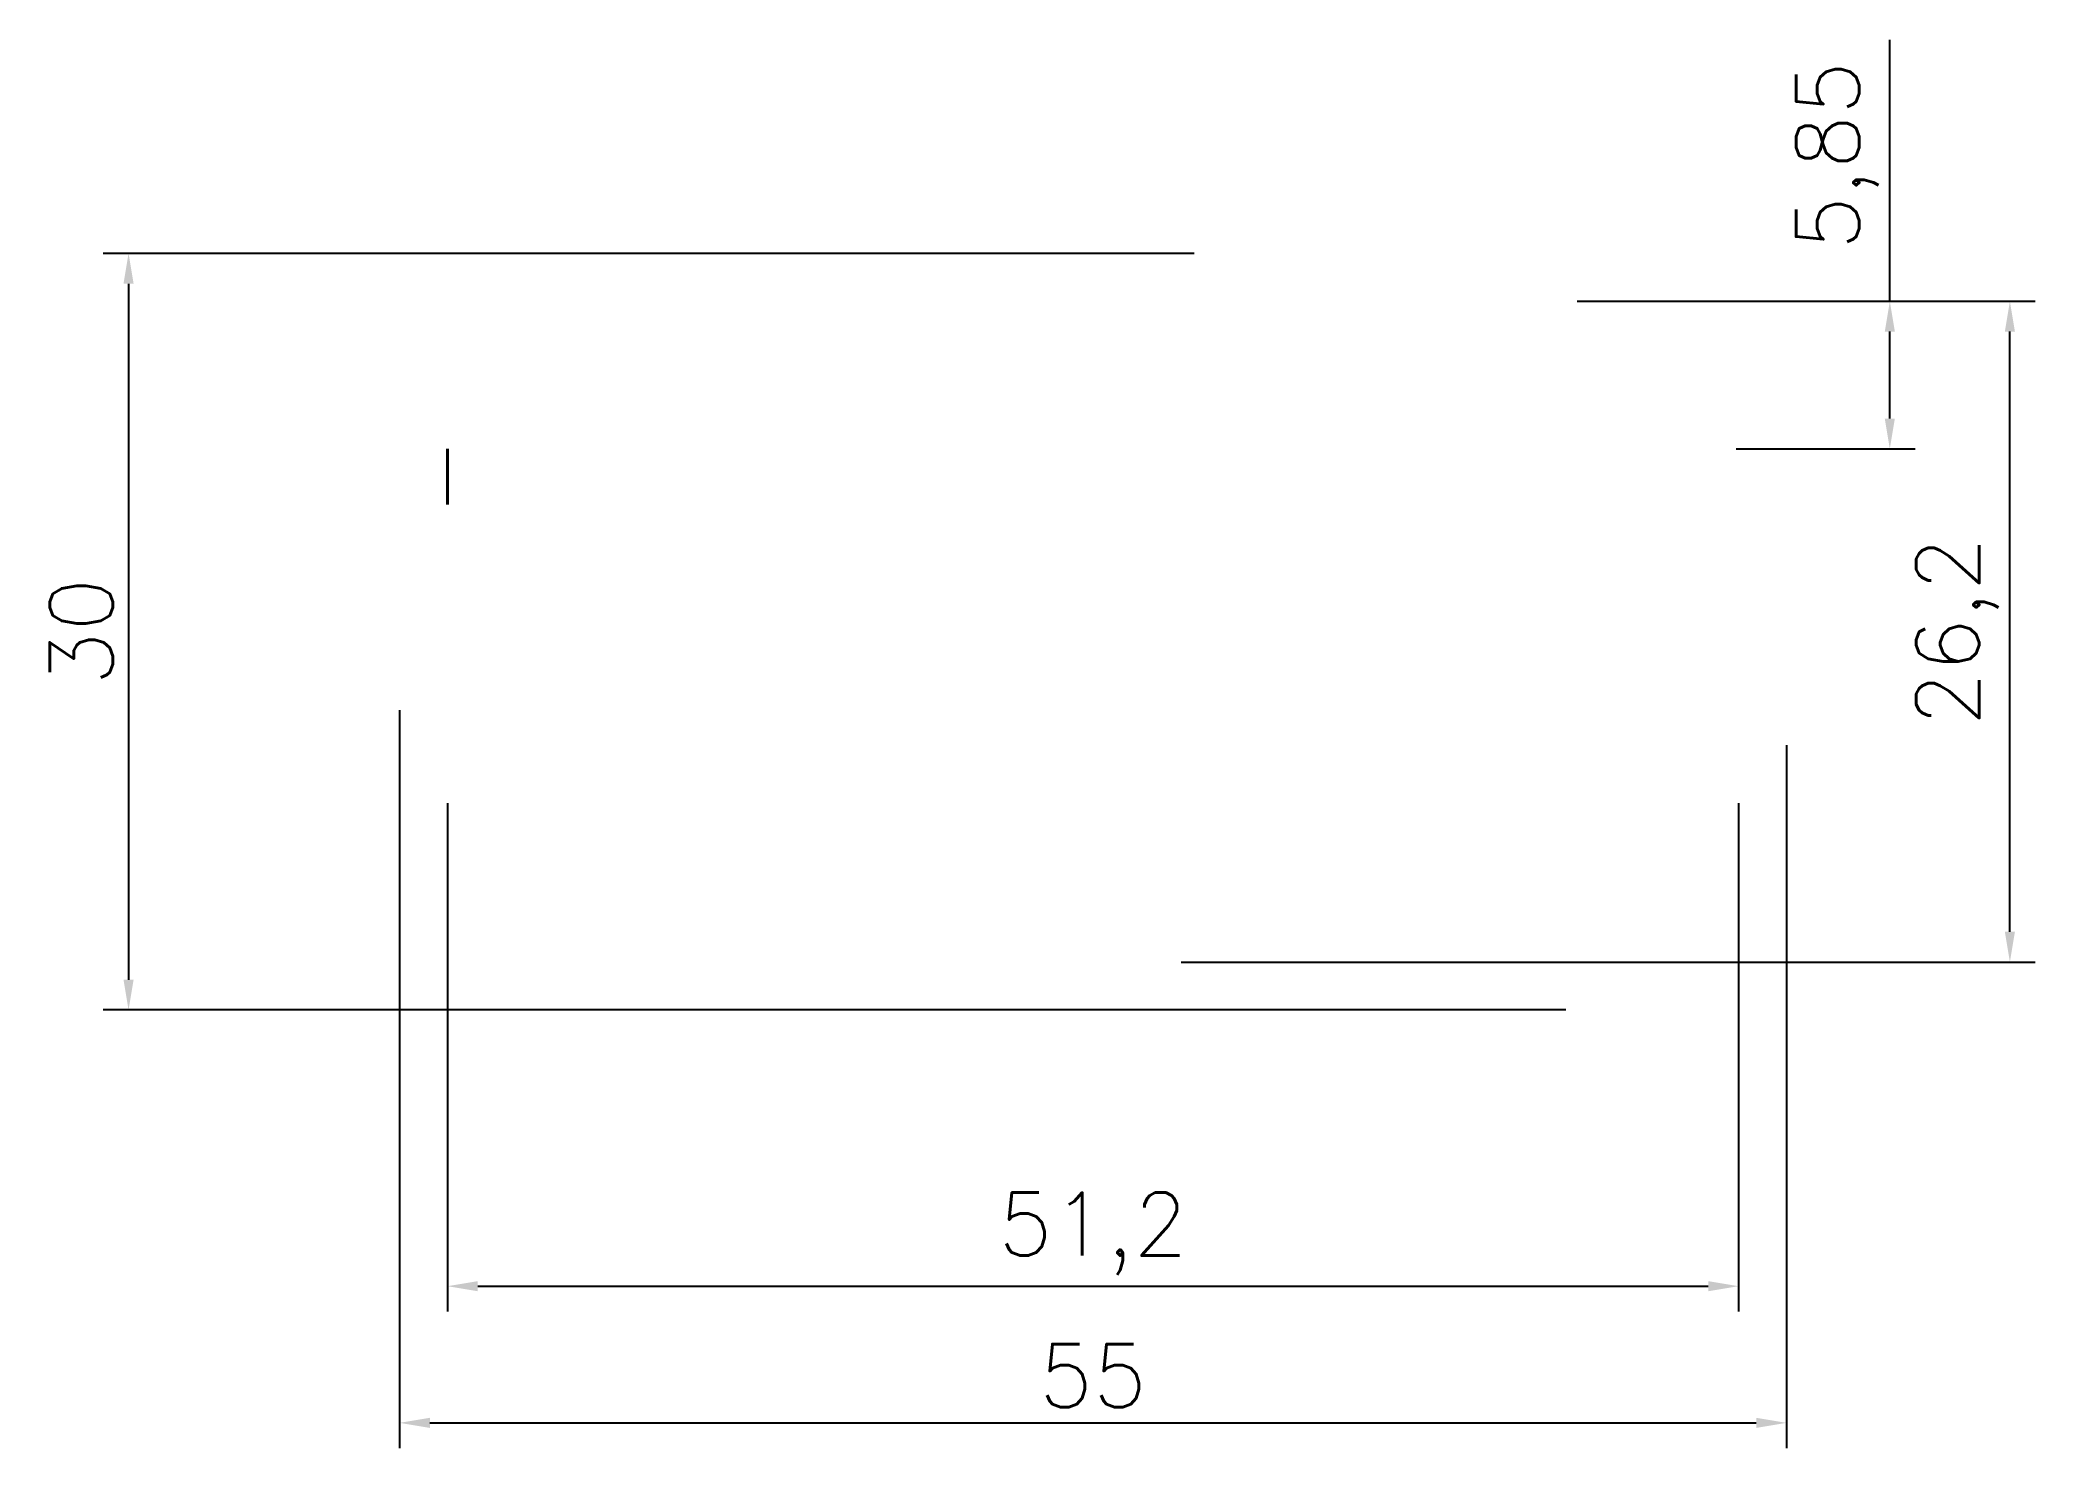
# Model space of a CAD drawing. Header units: millimetres. Extents: x 995.3 to 1074.5, y 410.5 to 466.3.
import ezdxf

# ---------------------------------------------------------------- set-up
doc = ezdxf.new("R2010")
doc.units = ezdxf.units.MM
doc.layers.add('尺寸线', color=1, linetype='Continuous')
doc.styles.get("Standard").update_dxf_attribs({"font": 'txt', "bigfont": 'gbcbig.shx'})
doc.dimstyles.new('副本 1 ISO-25', dxfattribs={"dimtxt": 2.5, "dimasz": 1.2, "dimexe": 1, "dimexo": 0.6, "dimtad": 1, "dimrnd": 0.05, "dimtxsty": 'Standard', "dimcen": 1.2, "dimadec": 1, "dimazin": 2, "dimtfac": 1, "dimtmove": 0, "dimatfit": 3, "dimfxl": 1, "dimarcsym": 0})

# ---------------------------------------------------------------- blocks, each defined once
blk = doc.blocks.new('*D7')
at = {"layer": 'Defpoints', "color": 0}
for p in [(1011.503, 436.626), (1062.703, 436.626), (1062.703, 416.872)]:
    blk.add_point(p, dxfattribs=at)
at = {"layer": '尺寸线', "color": 0, "lineweight": -2}
for p, q in [((1011.503, 436.026), (1011.503, 415.872)), ((1062.703, 436.026), (1062.703, 415.872)), ((1012.703, 416.872), (1061.503, 416.872))]:
    blk.add_line(p, q, dxfattribs=at)
at = {"layer": '尺寸线', "color": 0}
for points in [[(1012.703, 417.072), (1012.703, 416.672), (1011.503, 416.872)], [(1061.503, 417.072), (1061.503, 416.672), (1062.703, 416.872)]]:
    blk.add_solid(points, dxfattribs=at)
at = {"layer": '尺寸线', "color": 0, "lineweight": 20, "insert": (1037.103, 418.955), "char_height": 2.5, "attachment_point": 5}
blk.add_mtext('51,2', dxfattribs=at)
blk = doc.blocks.new('*D8')
at = {"layer": 'Defpoints', "color": 0}
for p in [(1009.603, 440.309), (1064.603, 438.925), (1064.603, 411.453)]:
    blk.add_point(p, dxfattribs=at)
at = {"layer": '尺寸线', "color": 0, "lineweight": -2}
for p, q in [((1009.603, 439.709), (1009.603, 410.453)), ((1064.603, 438.325), (1064.603, 410.453)), ((1010.803, 411.453), (1063.403, 411.453))]:
    blk.add_line(p, q, dxfattribs=at)
at = {"layer": '尺寸线', "color": 0}
for points in [[(1010.803, 411.653), (1010.803, 411.253), (1009.603, 411.453)], [(1063.403, 411.653), (1063.403, 411.253), (1064.603, 411.453)]]:
    blk.add_solid(points, dxfattribs=at)
at = {"layer": '尺寸线', "color": 0, "lineweight": 20, "insert": (1037.103, 413.328), "char_height": 2.5, "attachment_point": 5}
blk.add_mtext('55', dxfattribs=at)
blk = doc.blocks.new('*D9')
at = {"layer": 'Defpoints', "color": 0}
for p in [(1056.581, 455.926), (1073.465, 455.926), (1040.004, 429.726)]:
    blk.add_point(p, dxfattribs=at)
at = {"layer": '尺寸线', "color": 0, "lineweight": -2}
for p, q in [((1057.181, 455.926), (1074.465, 455.926)), ((1073.465, 430.926), (1073.465, 454.726)), ((1040.604, 429.726), (1074.465, 429.726))]:
    blk.add_line(p, q, dxfattribs=at)
at = {"layer": '尺寸线', "color": 0}
for points in [[(1073.265, 454.726), (1073.665, 454.726), (1073.465, 455.926)], [(1073.265, 430.926), (1073.665, 430.926), (1073.465, 429.726)]]:
    blk.add_solid(points, dxfattribs=at)
at = {"layer": '尺寸线', "color": 0, "lineweight": 20, "insert": (1071.381, 442.826), "char_height": 2.5, "attachment_point": 5, "rotation": 90}
blk.add_mtext('26,2', dxfattribs=at)
blk = doc.blocks.new('*D10')
at = {"layer": 'Defpoints', "color": 0}
for p in [(1055.703, 455.926), (1068.703, 455.926), (1062.003, 450.076)]:
    blk.add_point(p, dxfattribs=at)
at = {"layer": '尺寸线', "color": 0, "lineweight": -2}
for p, q in [((1068.703, 455.926), (1068.703, 466.292)), ((1056.303, 455.926), (1069.703, 455.926)), ((1068.703, 451.276), (1068.703, 454.726)), ((1062.603, 450.076), (1069.703, 450.076))]:
    blk.add_line(p, q, dxfattribs=at)
at = {"layer": '尺寸线', "color": 0}
for points in [[(1068.503, 454.726), (1068.903, 454.726), (1068.703, 455.926)], [(1068.503, 451.276), (1068.903, 451.276), (1068.703, 450.076)]]:
    blk.add_solid(points, dxfattribs=at)
at = {"layer": '尺寸线', "color": 0, "lineweight": 20, "insert": (1066.62, 461.709), "char_height": 2.5, "attachment_point": 5, "rotation": 90}
blk.add_mtext('5,85', dxfattribs=at)
blk = doc.blocks.new('*D11')
at = {"layer": 'Defpoints', "color": 0}
for p in [(1041.714, 457.826), (998.854, 427.826), (1056.453, 427.826)]:
    blk.add_point(p, dxfattribs=at)
at = {"layer": '尺寸线', "color": 0, "lineweight": -2}
for p, q in [((1041.114, 457.826), (997.854, 457.826)), ((998.854, 456.626), (998.854, 429.026)), ((1055.853, 427.826), (997.854, 427.826))]:
    blk.add_line(p, q, dxfattribs=at)
at = {"layer": '尺寸线', "color": 0}
for points in [[(998.654, 456.626), (999.054, 456.626), (998.854, 457.826)], [(998.654, 429.026), (999.054, 429.026), (998.854, 427.826)]]:
    blk.add_solid(points, dxfattribs=at)
at = {"layer": '尺寸线', "color": 0, "lineweight": 20, "insert": (996.979, 442.826), "char_height": 2.5, "attachment_point": 5, "rotation": 90}
blk.add_mtext('30', dxfattribs=at)

msp = doc.modelspace()

# ---------------------------------------------------------------- linework, layer by layer
at = {"color": 3, "lineweight": 40}
for p, q in [((1011.503, 450.076), (1011.503, 447.876)), ((1011.503, 447.876), (1011.503, 450.076))]:
    msp.add_line(p, q, dxfattribs=at)

# ---------------------------------------------------------------- dimensions: what is measured, and where the dimension line sits
at = {"layer": '尺寸线', "lineweight": 20}
for base, p1, p2, picture, middle in [((1068.703, 455.926), (1062.003, 450.076), (1055.703, 455.926), '*D10', (1066.62, 461.709)), ((998.854, 427.826), (1041.714, 457.826), (1056.453, 427.826), '*D11', (996.979, 442.826)), ((1073.465, 455.926), (1040.004, 429.726), (1056.581, 455.926), '*D9', (1071.381, 442.826))]:
    dim = msp.add_linear_dim(base=base, p1=p1, p2=p2, angle=90, dimstyle='副本 1 ISO-25', override={"dimfxl": 0.18}, dxfattribs=at)
    dim.commit()
    dim.dimension.update_dxf_attribs({"geometry": picture, "text_midpoint": middle})
for base, p1, p2, picture, middle in [((1064.603, 411.453), (1009.603, 440.309), (1064.603, 438.925), '*D8', (1037.103, 413.328)), ((1062.703, 416.872), (1011.503, 436.626), (1062.703, 436.626), '*D7', (1037.103, 418.955))]:
    dim = msp.add_linear_dim(base=base, p1=p1, p2=p2, dimstyle='副本 1 ISO-25', override={"dimfxl": 0.18}, dxfattribs=at)
    dim.commit()
    dim.dimension.update_dxf_attribs({"geometry": picture, "text_midpoint": middle})

doc.saveas('drawing.dxf')
